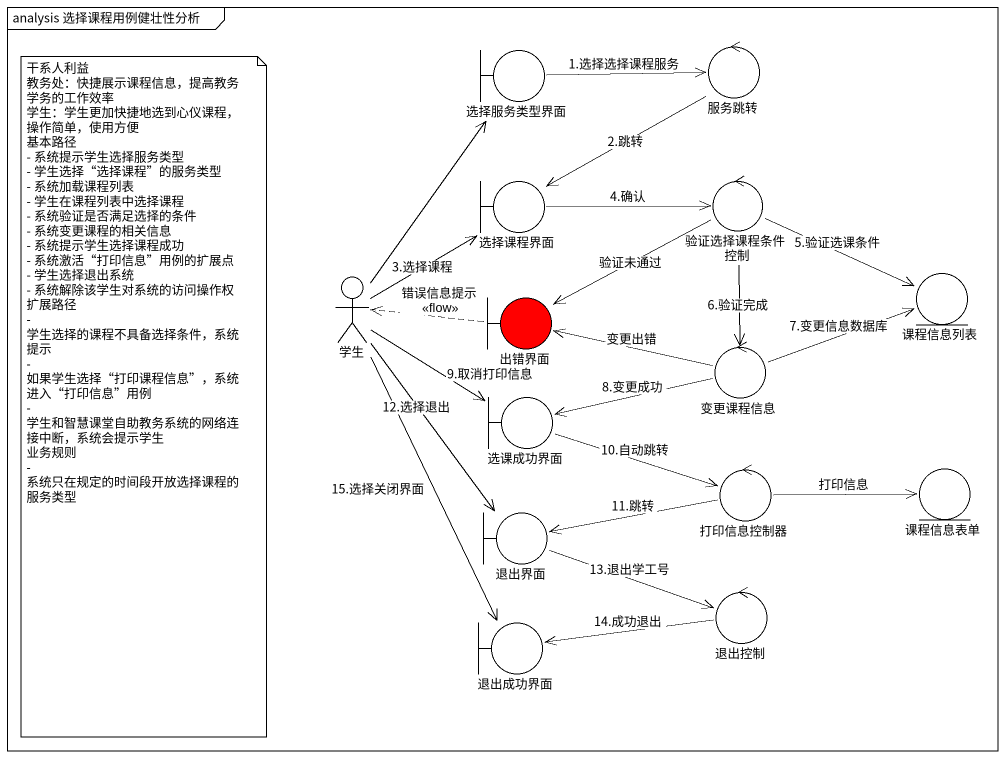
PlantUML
@startuml
mainframe analysis 选择课程用例健壮性分析
boundary 选择服务类型界面
control 服务跳转
boundary 选择课程界面
control 验证选择课程条件控制
actor 学生
entity 课程信息列表
boundary 出错界面 #FF0000
control 变更课程信息
boundary 选课成功界面
control 打印信息控制器
entity 课程信息表单
boundary 退出界面
control 退出控制
boundary 退出成功界面
选择服务类型界面 -right-> 服务跳转 : 1.选择选择课程服务
服务跳转 --> 选择课程界面 : 2.跳转
选择课程界面 -right-> 验证选择课程条件控制 : 4.确认
验证选择课程条件控制 -right-> 课程信息列表 : 5.验证选课条件
验证选择课程条件控制 -left-> 出错界面 : 验证未通过
验证选择课程条件控制 --> 变更课程信息 : 6.验证完成
学生 -up-> 选择服务类型界面
学生 -up-> 选择课程界面 : 3.选择课程
学生 --> 选课成功界面 : 9.取消打印信息
学生 --> 退出界面 : 12.选择退出
学生 --> 退出成功界面 : 15.选择关闭界面
出错界面 .left.> 学生 : 错误信息提示\n<<flow>>
变更课程信息 -right-> 课程信息列表 : 7.变更信息数据库
变更课程信息 -left-> 出错界面 : 变更出错
变更课程信息 -left-> 选课成功界面 : 8.变更成功
选课成功界面 -right-> 打印信息控制器 : 10.自动跳转
打印信息控制器 -right-> 课程信息表单 : 打印信息
打印信息控制器 -left-> 退出界面 : 11.跳转
退出界面 -right-> 退出控制 : 13.退出学工号
退出控制 -left-> 退出成功界面 : 14.成功退出
note as N1
  干系人利益
  教务处：快捷展示课程信息，提高教务学务的工作效率
  学生：学生更加快捷地选到心仪课程，操作简单，使用方便
  基本路径
  - 系统提示学生选择服务类型
  - 学生选择“选择课程”的服务类型
  - 系统加载课程列表
  - 学生在课程列表中选择课程
  - 系统验证是否满足选择的条件
  - 系统变更课程的相关信息
  - 系统提示学生选择课程成功
  - 系统激活“打印信息”用例的扩展点
  - 学生选择退出系统
  - 系统解除该学生对系统的访问操作权
  扩展路径
  - 学生选择的课程不具备选择条件，系统提示
  - 如果学生选择“打印课程信息”，系统进入“打印信息”用例
  - 学生和智慧课堂自助教务系统的网络连接中断，系统会提示学生
  业务规则
  - 系统只在规定的时间段开放选择课程的服务类型
end note
@enduml
